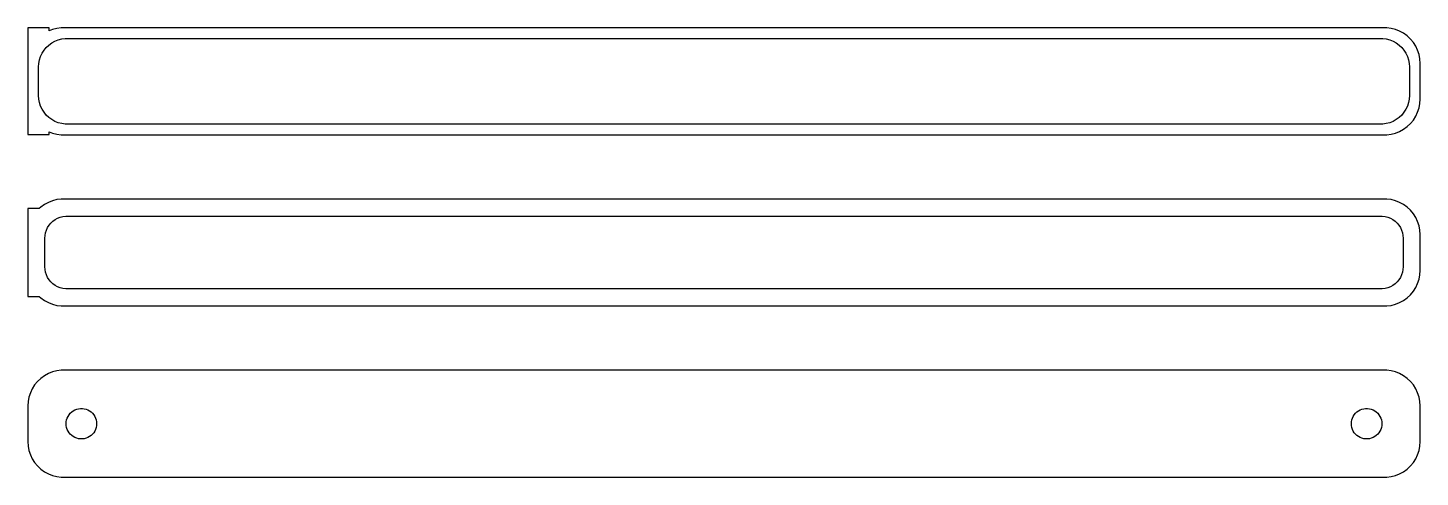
# Model space of a CAD drawing. Header units: metres. Extents: x -98 to 98, y 65 to 127.
import ezdxf

# ---------------------------------------------------------------- set-up
doc = ezdxf.new("R2010")
doc.units = ezdxf.units.M

msp = doc.modelspace()

# ---------------------------------------------------------------- linework, layer by layer
for p, q in [((-94.5, 127.479), (-97.5, 127.479)), ((-97.5, 127.479), (-97.5, 112.521)), ((-94.5, 127.075), (-94.5, 127.479)), ((-94.0451, 127.255), (-94.5, 127.075)), ((-93.4369, 127.411), (-94.0451, 127.255)), ((-92.8139, 127.49), (-93.4369, 127.411)), ((92.8139, 127.49), (-92.8139, 127.49)), ((93.4369, 127.411), (92.8139, 127.49)), ((94.0451, 127.255), (93.4369, 127.411)), ((94.6289, 127.024), (94.0451, 127.255)), ((95.1791, 126.722), (94.6289, 127.024)), ((-94.9159, 124.738), (-94.5497, 125.082)), ((-94.5497, 125.082), (-94.1433, 125.377)), ((-94.1433, 125.377), (-93.7031, 125.619)), ((-93.7031, 125.619), (-93.2361, 125.804)), ((-93.2361, 125.804), (-92.7495, 125.929)), ((-92.7495, 125.929), (-92.2512, 125.992)), ((-92.2512, 125.992), (92.2512, 125.992)), ((92.2512, 125.992), (92.7495, 125.929)), ((92.7495, 125.929), (93.2361, 125.804)), ((93.2361, 125.804), (93.7031, 125.619)), ((93.7031, 125.619), (94.1433, 125.377)), ((94.1433, 125.377), (94.5497, 125.082)), ((94.5497, 125.082), (94.9159, 124.738)), ((95.6871, 126.353), (95.1791, 126.722)), ((96.1448, 125.923), (95.6871, 126.353)), ((96.5451, 125.439), (96.1448, 125.923)), ((96.8815, 124.909), (96.5451, 125.439)), ((97.1489, 124.341), (96.8815, 124.909)), ((-95.9685, 122.501), (-95.8743, 122.995)), ((-95.8743, 122.995), (-95.7191, 123.472)), ((-95.7191, 123.472), (-95.5052, 123.927)), ((-95.5052, 123.927), (-95.2361, 124.351)), ((-95.2361, 124.351), (-94.9159, 124.738)), ((94.9159, 124.738), (95.2361, 124.351)), ((95.2361, 124.351), (95.5052, 123.927)), ((95.5052, 123.927), (95.7191, 123.472)), ((95.7191, 123.472), (95.8743, 122.995)), ((95.8743, 122.995), (95.9685, 122.501)), ((97.3429, 123.743), (97.1489, 124.341)), ((97.4606, 123.127), (97.3429, 123.743)), ((97.5, 122.5), (97.4606, 123.127)), ((-96, 122), (-95.9685, 122.501)), ((-96, 118), (-96, 122)), ((95.9685, 122.501), (96, 122)), ((96, 122), (96, 118)), ((97.5, 117.5), (97.5, 122.5)), ((-95.9685, 117.499), (-96, 118)), ((-95.8743, 117.005), (-95.9685, 117.499)), ((-95.7191, 116.528), (-95.8743, 117.005)), ((95.8743, 117.005), (95.7191, 116.528)), ((95.9685, 117.499), (95.8743, 117.005)), ((96, 118), (95.9685, 117.499)), ((97.4606, 116.873), (97.5, 117.5)), ((-95.5052, 116.073), (-95.7191, 116.528)), ((-95.2361, 115.649), (-95.5052, 116.073)), ((-94.9159, 115.262), (-95.2361, 115.649)), ((-94.5497, 114.918), (-94.9159, 115.262)), ((94.9159, 115.262), (94.5497, 114.918)), ((95.2361, 115.649), (94.9159, 115.262)), ((95.5052, 116.073), (95.2361, 115.649)), ((95.7191, 116.528), (95.5052, 116.073)), ((96.5451, 114.561), (96.8815, 115.091)), ((96.8815, 115.091), (97.1489, 115.659)), ((97.1489, 115.659), (97.3429, 116.257)), ((97.3429, 116.257), (97.4606, 116.873)), ((-94.1433, 114.623), (-94.5497, 114.918)), ((-93.7031, 114.381), (-94.1433, 114.623)), ((-93.2361, 114.196), (-93.7031, 114.381)), ((-92.7495, 114.071), (-93.2361, 114.196)), ((-92.2512, 114.008), (-92.7495, 114.071)), ((92.2512, 114.008), (-92.2512, 114.008)), ((92.7495, 114.071), (92.2512, 114.008)), ((93.2361, 114.196), (92.7495, 114.071)), ((93.7031, 114.381), (93.2361, 114.196)), ((94.1433, 114.623), (93.7031, 114.381)), ((94.5497, 114.918), (94.1433, 114.623)), ((94.6289, 112.976), (95.1791, 113.278)), ((95.1791, 113.278), (95.6871, 113.647)), ((95.6871, 113.647), (96.1448, 114.077)), ((96.1448, 114.077), (96.5451, 114.561)), ((-97.5, 112.521), (-94.5, 112.521)), ((-94.5, 112.521), (-94.5, 112.925)), ((-94.5, 112.925), (-94.0451, 112.745)), ((-94.0451, 112.745), (-93.4369, 112.589)), ((-93.4369, 112.589), (-92.8139, 112.51)), ((-92.8139, 112.51), (92.8139, 112.51)), ((92.8139, 112.51), (93.4369, 112.589)), ((93.4369, 112.589), (94.0451, 112.745)), ((94.0451, 112.745), (94.6289, 112.976)), ((-93.4369, 103.411), (-94.0451, 103.255)), ((-92.8139, 103.49), (-93.4369, 103.411)), ((92.8139, 103.49), (-92.8139, 103.49)), ((93.4369, 103.411), (92.8139, 103.49)), ((94.0451, 103.255), (93.4369, 103.411)), ((-95.9, 102.153), (-97.5, 102.153)), ((-97.5, 102.153), (-97.5, 89.8474)), ((-95.6871, 102.353), (-95.9, 102.153)), ((-95.1791, 102.722), (-95.6871, 102.353)), ((-94.6289, 103.024), (-95.1791, 102.722)), ((-94.0451, 103.255), (-94.6289, 103.024)), ((94.6289, 103.024), (94.0451, 103.255)), ((95.1791, 102.722), (94.6289, 103.024)), ((95.6871, 102.353), (95.1791, 102.722)), ((96.1448, 101.923), (95.6871, 102.353)), ((96.5451, 101.439), (96.1448, 101.923)), ((96.8815, 100.909), (96.5451, 101.439)), ((-94.8943, 99.1459), (-94.7279, 99.4996)), ((-94.7279, 99.4996), (-94.5184, 99.8297)), ((-94.5184, 99.8297), (-94.2692, 100.131)), ((-94.2692, 100.131), (-93.9843, 100.399)), ((-93.9843, 100.399), (-93.668, 100.628)), ((-93.668, 100.628), (-93.3254, 100.817)), ((-93.3254, 100.817), (-92.9619, 100.961)), ((-92.9619, 100.961), (-92.5833, 101.058)), ((-92.5833, 101.058), (-92.1955, 101.107)), ((-92.1955, 101.107), (92.1955, 101.107)), ((92.1955, 101.107), (92.5833, 101.058)), ((92.5833, 101.058), (92.9619, 100.961)), ((92.9619, 100.961), (93.3254, 100.817)), ((93.3254, 100.817), (93.668, 100.628)), ((93.668, 100.628), (93.9843, 100.399)), ((93.9843, 100.399), (94.2692, 100.131)), ((94.2692, 100.131), (94.5184, 99.8297)), ((94.5184, 99.8297), (94.7279, 99.4996)), ((94.7279, 99.4996), (94.8943, 99.1459)), ((97.1489, 100.341), (96.8815, 100.909)), ((97.3429, 99.7434), (97.1489, 100.341)), ((97.4606, 99.1267), (97.3429, 99.7434)), ((-95.1129, 98), (-95.0884, 98.3902)), ((-95.1129, 94), (-95.1129, 98)), ((-95.0884, 98.3902), (-95.0151, 98.7741)), ((-95.0151, 98.7741), (-94.8943, 99.1459)), ((94.8943, 99.1459), (95.0151, 98.7741)), ((95.0151, 98.7741), (95.0884, 98.3902)), ((95.0884, 98.3902), (95.1129, 98)), ((95.1129, 98), (95.1129, 94)), ((97.5, 98.5), (97.4606, 99.1267)), ((97.5, 93.5), (97.5, 98.5)), ((-95.0884, 93.6098), (-95.1129, 94)), ((-95.0151, 93.2259), (-95.0884, 93.6098)), ((95.0884, 93.6098), (95.0151, 93.2259)), ((95.1129, 94), (95.0884, 93.6098)), ((-94.8943, 92.8541), (-95.0151, 93.2259)), ((-94.7279, 92.5004), (-94.8943, 92.8541)), ((-94.5184, 92.1703), (-94.7279, 92.5004)), ((-94.2692, 91.8691), (-94.5184, 92.1703)), ((-93.9843, 91.6015), (-94.2692, 91.8691)), ((94.2692, 91.8691), (93.9843, 91.6015)), ((94.5184, 92.1703), (94.2692, 91.8691)), ((94.7279, 92.5004), (94.5184, 92.1703)), ((94.8943, 92.8541), (94.7279, 92.5004)), ((95.0151, 93.2259), (94.8943, 92.8541)), ((96.8815, 91.0912), (97.1489, 91.6594)), ((97.1489, 91.6594), (97.3429, 92.2566)), ((97.3429, 92.2566), (97.4606, 92.8733)), ((97.4606, 92.8733), (97.5, 93.5)), ((-97.5, 89.8474), (-95.9, 89.8474)), ((-95.9, 89.8474), (-95.6871, 89.6474)), ((-93.668, 91.3717), (-93.9843, 91.6015)), ((-93.3254, 91.1833), (-93.668, 91.3717)), ((-92.9619, 91.0394), (-93.3254, 91.1833)), ((-92.5833, 90.9422), (-92.9619, 91.0394)), ((-92.1955, 90.8932), (-92.5833, 90.9422)), ((92.1955, 90.8932), (-92.1955, 90.8932)), ((92.5833, 90.9422), (92.1955, 90.8932)), ((92.9619, 91.0394), (92.5833, 90.9422)), ((93.3254, 91.1833), (92.9619, 91.0394)), ((93.668, 91.3717), (93.3254, 91.1833)), ((93.9843, 91.6015), (93.668, 91.3717)), ((95.6871, 89.6474), (96.1448, 90.0773)), ((96.1448, 90.0773), (96.5451, 90.5611)), ((96.5451, 90.5611), (96.8815, 91.0912)), ((-95.6871, 89.6474), (-95.1791, 89.2784)), ((-95.1791, 89.2784), (-94.6289, 88.9759)), ((-94.6289, 88.9759), (-94.0451, 88.7447)), ((-94.0451, 88.7447), (-93.4369, 88.5886)), ((-93.4369, 88.5886), (-92.8139, 88.5099)), ((-92.8139, 88.5099), (92.8139, 88.5099)), ((92.8139, 88.5099), (93.4369, 88.5886)), ((93.4369, 88.5886), (94.0451, 88.7447)), ((94.0451, 88.7447), (94.6289, 88.9759)), ((94.6289, 88.9759), (95.1791, 89.2784)), ((95.1791, 89.2784), (95.6871, 89.6474)), ((-95.6871, 78.3526), (-96.1448, 77.9227)), ((-95.1791, 78.7216), (-95.6871, 78.3526)), ((-94.6289, 79.0241), (-95.1791, 78.7216)), ((-94.0451, 79.2553), (-94.6289, 79.0241)), ((-93.4369, 79.4114), (-94.0451, 79.2553)), ((-92.8139, 79.4901), (-93.4369, 79.4114)), ((92.8139, 79.4901), (-92.8139, 79.4901)), ((93.4369, 79.4114), (92.8139, 79.4901)), ((94.0451, 79.2553), (93.4369, 79.4114)), ((94.6289, 79.0241), (94.0451, 79.2553)), ((95.1791, 78.7216), (94.6289, 79.0241)), ((95.6871, 78.3526), (95.1791, 78.7216)), ((96.1448, 77.9227), (95.6871, 78.3526)), ((-97.1489, 76.3406), (-97.3429, 75.7434)), ((-96.8815, 76.9088), (-97.1489, 76.3406)), ((-96.5451, 77.4389), (-96.8815, 76.9088)), ((-96.1448, 77.9227), (-96.5451, 77.4389)), ((96.5451, 77.4389), (96.1448, 77.9227)), ((96.8815, 76.9088), (96.5451, 77.4389)), ((97.1489, 76.3406), (96.8815, 76.9088)), ((97.3429, 75.7434), (97.1489, 76.3406)), ((-97.4606, 75.1267), (-97.5, 74.5)), ((-97.5, 74.5), (-97.5, 69.5)), ((-97.3429, 75.7434), (-97.4606, 75.1267)), ((-90.4001, 74.0975), (-90.1341, 74.1311)), ((-90.1341, 74.1311), (-89.8659, 74.1311)), ((-89.8659, 74.1311), (-89.5999, 74.0975)), ((89.5999, 74.0975), (89.8659, 74.1311)), ((89.8659, 74.1311), (90.1341, 74.1311)), ((90.1341, 74.1311), (90.4001, 74.0975)), ((97.4606, 75.1267), (97.3429, 75.7434)), ((97.5, 74.5), (97.4606, 75.1267)), ((97.5, 69.5), (97.5, 74.5)), ((-92.1353, 72), (-92.1185, 72.2676)), ((-92.1185, 72.2676), (-92.0682, 72.531)), ((-92.0682, 72.531), (-91.9853, 72.786)), ((-91.9853, 72.786), (-91.8712, 73.0287)), ((-91.8712, 73.0287), (-91.7275, 73.2551)), ((-91.7275, 73.2551), (-91.5566, 73.4617)), ((-91.5566, 73.4617), (-91.3611, 73.6453)), ((-91.3611, 73.6453), (-91.1441, 73.8029)), ((-91.1441, 73.8029), (-90.9092, 73.9321)), ((-90.9092, 73.9321), (-90.6598, 74.0308)), ((-90.6598, 74.0308), (-90.4001, 74.0975)), ((-89.5999, 74.0975), (-89.3401, 74.0308)), ((-89.3401, 74.0308), (-89.0908, 73.9321)), ((-89.0908, 73.9321), (-88.8559, 73.8029)), ((-88.8559, 73.8029), (-88.6389, 73.6453)), ((-88.6389, 73.6453), (-88.4434, 73.4617)), ((-88.4434, 73.4617), (-88.2725, 73.2551)), ((-88.2725, 73.2551), (-88.1288, 73.0287)), ((-88.1288, 73.0287), (-88.0146, 72.786)), ((-88.0146, 72.786), (-87.9318, 72.531)), ((-87.9318, 72.531), (-87.8815, 72.2676)), ((-87.8815, 72.2676), (-87.8647, 72)), ((87.8647, 72), (87.8815, 72.2676)), ((87.8815, 72.2676), (87.9318, 72.531)), ((87.9318, 72.531), (88.0146, 72.786)), ((88.0146, 72.786), (88.1288, 73.0287)), ((88.1288, 73.0287), (88.2725, 73.2551)), ((88.2725, 73.2551), (88.4434, 73.4617)), ((88.4434, 73.4617), (88.6389, 73.6453)), ((88.6389, 73.6453), (88.8559, 73.8029)), ((88.8559, 73.8029), (89.0908, 73.9321)), ((89.0908, 73.9321), (89.3401, 74.0308)), ((89.3401, 74.0308), (89.5999, 74.0975)), ((90.4001, 74.0975), (90.6598, 74.0308)), ((90.6598, 74.0308), (90.9092, 73.9321)), ((90.9092, 73.9321), (91.1441, 73.8029)), ((91.1441, 73.8029), (91.3611, 73.6453)), ((91.3611, 73.6453), (91.5566, 73.4617)), ((91.5566, 73.4617), (91.7275, 73.2551)), ((91.7275, 73.2551), (91.8712, 73.0287)), ((91.8712, 73.0287), (91.9853, 72.786)), ((91.9853, 72.786), (92.0682, 72.531)), ((92.0682, 72.531), (92.1185, 72.2676)), ((92.1185, 72.2676), (92.1353, 72)), ((-92.1185, 71.7324), (-92.1353, 72)), ((-92.0682, 71.469), (-92.1185, 71.7324)), ((-91.9853, 71.214), (-92.0682, 71.469)), ((-91.8712, 70.9713), (-91.9853, 71.214)), ((-91.7275, 70.7449), (-91.8712, 70.9713)), ((-91.5566, 70.5383), (-91.7275, 70.7449)), ((-91.3611, 70.3547), (-91.5566, 70.5383)), ((-91.1441, 70.1971), (-91.3611, 70.3547)), ((-88.6389, 70.3547), (-88.8559, 70.1971)), ((-88.4434, 70.5383), (-88.6389, 70.3547)), ((-88.2725, 70.7449), (-88.4434, 70.5383)), ((-88.1288, 70.9713), (-88.2725, 70.7449)), ((-88.0146, 71.214), (-88.1288, 70.9713)), ((-87.9318, 71.469), (-88.0146, 71.214)), ((-87.8815, 71.7324), (-87.9318, 71.469)), ((-87.8647, 72), (-87.8815, 71.7324)), ((87.8815, 71.7324), (87.8647, 72)), ((87.9318, 71.469), (87.8815, 71.7324)), ((88.0146, 71.214), (87.9318, 71.469)), ((88.1288, 70.9713), (88.0146, 71.214)), ((88.2725, 70.7449), (88.1288, 70.9713)), ((88.4434, 70.5383), (88.2725, 70.7449)), ((88.6389, 70.3547), (88.4434, 70.5383)), ((88.8559, 70.1971), (88.6389, 70.3547)), ((91.3611, 70.3547), (91.1441, 70.1971)), ((91.5566, 70.5383), (91.3611, 70.3547)), ((91.7275, 70.7449), (91.5566, 70.5383)), ((91.8712, 70.9713), (91.7275, 70.7449)), ((91.9853, 71.214), (91.8712, 70.9713)), ((92.0682, 71.469), (91.9853, 71.214)), ((92.1185, 71.7324), (92.0682, 71.469)), ((92.1353, 72), (92.1185, 71.7324)), ((-97.5, 69.5), (-97.4606, 68.8733)), ((-97.4606, 68.8733), (-97.3429, 68.2566)), ((-97.3429, 68.2566), (-97.1489, 67.6594)), ((-90.9092, 70.0679), (-91.1441, 70.1971)), ((-90.6598, 69.9692), (-90.9092, 70.0679)), ((-90.4001, 69.9025), (-90.6598, 69.9692)), ((-90.1341, 69.8689), (-90.4001, 69.9025)), ((-89.8659, 69.8689), (-90.1341, 69.8689)), ((-89.5999, 69.9025), (-89.8659, 69.8689)), ((-89.3401, 69.9692), (-89.5999, 69.9025)), ((-89.0908, 70.0679), (-89.3401, 69.9692)), ((-88.8559, 70.1971), (-89.0908, 70.0679)), ((89.0908, 70.0679), (88.8559, 70.1971)), ((89.3401, 69.9692), (89.0908, 70.0679)), ((89.5999, 69.9025), (89.3401, 69.9692)), ((89.8659, 69.8689), (89.5999, 69.9025)), ((90.1341, 69.8689), (89.8659, 69.8689)), ((90.4001, 69.9025), (90.1341, 69.8689)), ((90.6598, 69.9692), (90.4001, 69.9025)), ((90.9092, 70.0679), (90.6598, 69.9692)), ((91.1441, 70.1971), (90.9092, 70.0679)), ((97.1489, 67.6594), (97.3429, 68.2566)), ((97.3429, 68.2566), (97.4606, 68.8733)), ((97.4606, 68.8733), (97.5, 69.5)), ((-97.1489, 67.6594), (-96.8815, 67.0912)), ((-96.8815, 67.0912), (-96.5451, 66.5611)), ((-96.5451, 66.5611), (-96.1448, 66.0773)), ((96.1448, 66.0773), (96.5451, 66.5611)), ((96.5451, 66.5611), (96.8815, 67.0912)), ((96.8815, 67.0912), (97.1489, 67.6594)), ((-96.1448, 66.0773), (-95.6871, 65.6474)), ((-95.6871, 65.6474), (-95.1791, 65.2784)), ((-95.1791, 65.2784), (-94.6289, 64.9759)), ((-94.6289, 64.9759), (-94.0451, 64.7447)), ((-94.0451, 64.7447), (-93.4369, 64.5886)), ((-93.4369, 64.5886), (-92.8139, 64.5099)), ((-92.8139, 64.5099), (92.8139, 64.5099)), ((92.8139, 64.5099), (93.4369, 64.5886)), ((93.4369, 64.5886), (94.0451, 64.7447)), ((94.0451, 64.7447), (94.6289, 64.9759)), ((94.6289, 64.9759), (95.1791, 65.2784)), ((95.1791, 65.2784), (95.6871, 65.6474)), ((95.6871, 65.6474), (96.1448, 66.0773))]:
    msp.add_line(p, q)

doc.saveas('drawing.dxf')
